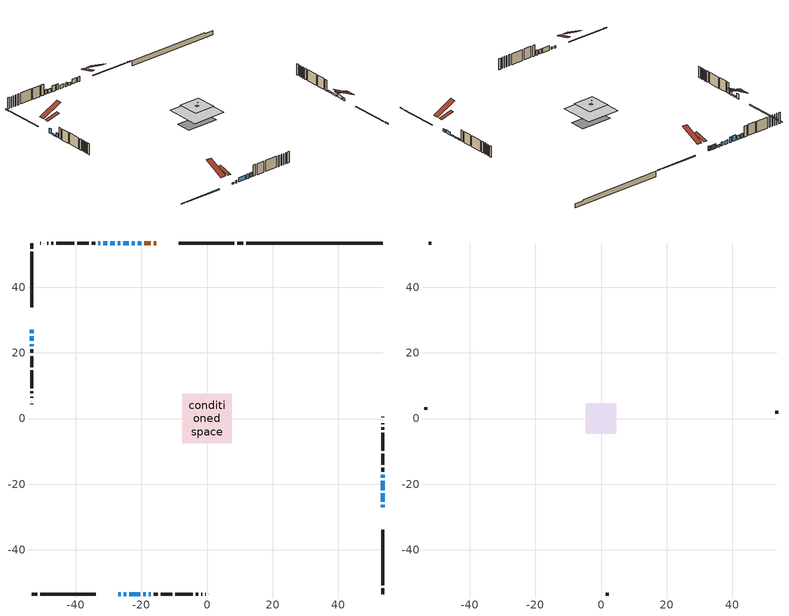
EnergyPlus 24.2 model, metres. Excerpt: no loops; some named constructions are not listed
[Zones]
conditioned space
 floor outside (Floor1 construction): -0.46,-0.46 -0.46,0.46 0.46,0.46 0.46,-0.46 z0.31
 floor outside (Floor2 construction): -0.46,-0.46 -0.46,0.46 0.46,0.46 0.46,-0.46 z0.31
 floor outside (Floor3 construction): -2.29,-2.29 -2.29,2.29 2.29,2.29 2.29,-2.29 z0.31
 floor adiabatic (AdiabaticFloorConstruction): -7.49,-7.49 -7.49,7.49 7.49,7.49 7.49,-7.49 z2.75
 floor foundation (Slab1 construction): -7.04,-3.35 -7.04,3.35 7.04,3.35 7.04,-3.35 z-2.03
 wall outside (RimJoist1 construction): 11.01,53.49 9.27,53.49 / -53.49,-53.49 -51.76,-53.49 / -53.49,53.49 -53.49,51.76 / 53.49,-53.49 53.49,-51.76 z0.31:0.61
 wall outside (RimJoist2 construction): 8.34,53.49 -8.61,53.49 / -50.83,-53.49 -33.87,-53.49 / -53.49,50.83 -53.49,33.87 / 53.49,-50.83 53.49,-33.87 z0.31:0.61
 wall outside (AdiabaticWallConstruction 1): -15.44,53.49 -16.25,53.49 / -17.18,53.49 -19.16,53.49 z0.31:2.34
 wall outside (AdiabaticWallConstruction): -27.04,-53.49 -26.29,-53.49 z0.31:1.06; 53.49,-27.04 53.49,-26.28 z0.31:1.45; -25.36,-53.49 -24.67,-53.49 z0.31:1.3; 53.49,-25.35 53.49,-22.76 z0.31:1.61; -23.75,-53.49 -20.39,-53.49 / -19.46,-53.49 -18.62,-53.49 / -53.49,22.7 -53.49,22.01 z0.31:2.22; -17.7,-53.49 -17.08,-53.49 / -32.53,53.49 -33.14,53.49 z0.31:2.34; -20.09,53.49 -21.17,53.49 z0.31:1.39; -22.1,53.49 -22.94,53.49 / -23.86,53.49 -25.54,53.49 z0.31:1.91; -26.47,53.49 -27.16,53.49 / -28.08,53.49 -29.46,53.49 z0.31:2.83; -53.49,27.04 -53.49,25.95 z0.31:2.52; -53.49,25.02 -53.49,23.62 / 53.49,-21.83 53.49,-19.04 z0.31:0.9; -30.38,53.49 -31.61,53.49 z0.31:2.14; 53.49,-18.11 53.49,-17.12 z0.31:1
 wall outside (Wall1 construction): -34.07,53.49 -35.18,53.49 / -16.16,-53.49 -15.05,-53.49 / -53.49,21.08 -53.49,19.98 / 53.49,-16.19 53.49,-15.09 z0.31:5.19
 wall outside (Wall2 construction): -36.11,53.49 -39.57,53.49 / -14.12,-53.49 -10.66,-53.49 / -53.49,19.05 -53.49,15.59 / 53.49,-14.16 53.49,-10.7 z0.31:5.19
 wall outside (Wall3 construction): -40.5,53.49 -45.91,53.49 / -9.73,-53.49 -4.32,-53.49 / -53.49,14.66 -53.49,9.25 / 53.49,-9.77 53.49,-4.36 z0.31:5.19
 wall outside (Wall4 construction): -46.84,53.49 -47.53,53.49 / -3.39,-53.49 -2.7,-53.49 / -53.49,8.32 -53.49,7.62 / 53.49,-3.43 53.49,-2.73 z0.31:5.19
 wall outside (Wall5 construction): -48.46,53.49 -48.76,53.49 / -1.77,-53.49 -1.46,-53.49 / -53.49,6.69 -53.49,6.39 / 53.49,-1.8 53.49,-1.5 z0.31:5.19
 wall outside (Wall6 construction): -49.69,53.49 -49.78,53.49 / -0.54,-53.49 -0.45,-53.49 / -53.49,5.46 -53.49,5.37 / 53.49,-0.57 53.49,-0.48 z0.31:5.19
 wall outside (Wall7 construction): -50.71,53.49 -50.8,53.49 / 0.48,-53.49 0.57,-53.49 / -53.49,4.44 -53.49,4.35 / 53.49,0.45 53.49,0.54 z0.31:5.19
 wall foundation (FoundationWall1 construction): 11.94,53.49,-2.03 11.94,53.49,0.31 49.34,53.49,0.31 49.34,53.49,-0.28 53.49,53.49,-0.28 53.49,53.49,-2.03
 window (WindowConstruction 13): -27.04,-53.49 -26.29,-53.49 z0.31:1.06
 window (WindowConstruction 2): 53.49,-27.04 53.49,-26.28 z0.31:1.45
 window (WindowConstruction 3): -25.36,-53.49 -24.67,-53.49 z0.31:1.3
 window (WindowConstruction 4): 53.49,-25.35 53.49,-22.76 z0.31:1.61
 window (WindowConstruction 5): -23.74,-53.49 -20.39,-53.49 z0.31:2.22
 window (WindowConstruction 6): -19.46,-53.49 -18.62,-53.49 z0.31:2.22
 window (WindowConstruction 14): -17.7,-53.49 -17.09,-53.49 z0.31:2.34
 window (WindowConstruction 7): -20.09,53.49 -21.17,53.49 z0.31:1.39
 window (WindowConstruction 8): -22.1,53.49 -22.94,53.49 z0.31:1.91
 window (WindowConstruction 9): -23.86,53.49 -25.54,53.49 z0.31:1.91
 window (WindowConstruction 10): -26.47,53.49 -27.16,53.49 z0.31:2.82
 window (WindowConstruction 11): -28.09,53.49 -29.46,53.49 z0.31:2.82
 window (WindowConstruction 12): -53.49,27.04 -53.49,25.95 z0.31:2.52
 window (WindowConstruction 17): -53.49,25.02 -53.49,23.63 z0.31:0.9
 window (WindowConstruction 18): 53.49,-21.83 53.49,-19.04 z0.31:0.9
 window (WindowConstruction 15): -30.39,53.49 -31.6,53.49 z0.31:2.14
 window (WindowConstruction 16): -32.53,53.49 -33.14,53.49 z0.31:2.34
 window (WindowConstruction): -53.49,22.7 -53.49,22.01 z0.31:2.22
 window (WindowConstruction 1): 53.49,-18.11 53.49,-17.12 z0.31:1
 door (Door): -15.44,53.49 -16.25,53.49 z0.31:2.34
 door (Door 1): -17.18,53.49 -19.16,53.49 z0.31:2.34
 ceiling adiabatic (AdiabaticFloorConstruction): 7.49,-7.49 7.49,7.49 -7.49,7.49 -7.49,-7.49 z2.75
attic - vented
 floor to conditioned space (Floor4 construction Reversed): -0.46,-0.46 -0.46,0.46 0.46,0.46 0.46,-0.46 z5.19
 floor to conditioned space (Floor5 construction Reversed): -0.46,-0.46 -0.46,0.46 0.46,0.46 0.46,-0.46 z5.19
 floor to conditioned space (Floor6 construction Reversed): -4.67,-4.67 -4.67,4.67 4.67,4.67 4.67,-4.67 z5.19
 floor to conditioned space (Floor7 construction Reversed): -2.33,-2.33 -2.33,2.33 2.33,2.33 2.33,-2.33 z5.19
 floor to conditioned space (Floor8 construction Reversed): -1.99,-1.99 -1.99,1.99 1.99,1.99 1.99,-1.99 z5.19
 wall outside (Wall8 construction): -51.73,53.49 -52.56,53.49 / 1.5,-53.49 2.33,-53.49 / -53.49,3.42 -53.49,2.59 / 53.49,1.47 53.49,2.3 z0.31:5.19
 roof outside (Roof1 construction): -12.03,53.49,5.19 -12.03,44.57,9.65 -9.54,44.57,9.65 -9.54,53.49,5.19; -30.45,-53.49,5.19 -30.45,-44.57,9.65 -32.94,-44.57,9.65 -32.94,-53.49,5.19; -53.49,30.45,5.19 -44.57,30.45,9.65 -44.57,32.94,9.65 -53.49,32.94,5.19; 53.49,-30.45,5.19 44.57,-30.45,9.65 44.57,-32.94,9.65 53.49,-32.94,5.19
 roof outside (Roof4 construction): -14.51,53.49,5.19 -14.51,47.48,6.69 -12.96,47.48,6.69 -12.96,53.49,5.19; -27.97,-53.49,5.19 -27.97,-47.48,6.69 -29.52,-47.48,6.69 -29.52,-53.49,5.19; -53.49,27.97,5.19 -47.48,27.97,6.69 -47.48,29.52,6.69 -53.49,29.52,5.19; 53.49,-27.97,5.19 47.48,-27.97,6.69 47.48,-29.52,6.69 53.49,-29.52,5.19
[Construction]
Floor4 construction: ceiling loosefill ins, ceiling stud and cavity, gypsum board
Floor5 construction: ceiling loosefill ins, ceiling stud and cavity 1, gypsum board
Floor6 construction: ceiling loosefill ins 1, ceiling stud and cavity 2, gypsum board
Floor7 construction: ceiling loosefill ins 1, ceiling stud and cavity 3, gypsum board
Floor8 construction: ceiling loosefill ins 1, ceiling stud and cavity 4, gypsum board
[EnergyManagementSystem:Program]
component_loads_program: Set loads_htg_walls = 0; Set loads_htg_rim_joists = 0; Set loads_htg_foundation_walls = 0; Set loads_htg_floors = 0; Set loads_htg_slabs = 0; Set loads_htg_ceilings = 0; Set loads_htg_roofs = 0; Set loads_htg_windows_conduction = 0; Set loads_htg_windows_solar = 0; Set loads_htg_doors = 0; Set loads_htg_skylights_conduction = 0; Set loads_htg_skylights_solar = 0; Set loads_htg_internal_mass = 0; Set loads_htg_intgains = 0; Set loads_htg_lighting = 0; Set loads_htg_infil = 0; Set loads_htg_mechvent = 0; Set loads_htg_natvent = 0; Set loads_htg_whf = 0; Set loads_htg_ducts = 0; Set loads_clg_walls = 0; Set loads_clg_rim_joists = 0; Set loads_clg_foundation_walls = 0; Set loads_clg_floors = 0; Set loads_clg_slabs = 0; Set loads_clg_ceilings = 0; Set loads_clg_roofs = 0; Set loads_clg_windows_conduction = 0; Set loads_clg_windows_solar = 0; Set loads_clg_doors = 0; Set loads_clg_skylights_conduction = 0; Set loads_clg_skylights_solar = 0; Set loads_clg_internal_mass = 0; Set loads_clg_intgains = 0; Set loads_clg_lighting = 0; Set loads_clg_infil = 0; Set loads_clg_mechvent = 0; Set loads_clg_natvent = 0; Set loads_clg_whf = 0; Set loads_clg_ducts = 0; Set hr_walls = 0; Set hr_walls = hr_walls + s_conv_20 + s_ig_20 + s_sol_20 + s_lgt_20 + s_surf_20; Set hr_walls = hr_walls + s_conv_21 + s_ig_21 + s_sol_21 + s_lgt_21 + s_surf_21; Set hr_walls = hr_walls + s_conv_22 + s_ig_22 + s_sol_22 + s_lgt_22 + s_surf_22; Set hr_walls = hr_walls + s_conv_23 + s_ig_23 + s_sol_23 + s_lgt_23 + s_surf_23; Set hr_walls = hr_walls + s_conv_24 + s_ig_24 + s_sol_24 + s_lgt_24 + s_surf_24; Set hr_walls = hr_walls + s_conv_25 + s_ig_25 + s_sol_25 + s_lgt_25 + s_surf_25; Set hr_walls = hr_walls + s_conv_26 + s_ig_26 + s_sol_26 + s_lgt_26 + s_surf_26; Set hr_walls = hr_walls + s_conv_27 + s_ig_27 + s_sol_27 + s_lgt_27 + s_surf_27; Set hr_walls = hr_walls + s_conv_28 + s_ig_28 + s_sol_28 + s_lgt_28 + s_surf_28; Set hr_walls = hr_walls + s_conv_29 + s_ig_29 + s_sol_29 + s_lgt_29 + s_surf_29; Set hr_walls = hr_walls + s_conv_30 + s_ig_30 + s_sol_30 + s_lgt_30 + s_surf_30; Set hr_walls = hr_walls + s_conv_31 + s_ig_31 + s_sol_31 + s_lgt_31 + s_surf_31; Set hr_walls = hr_walls + s_conv_32 + s_ig_32 + s_sol_32 + s_lgt_32 + s_surf_32; Set hr_walls = hr_walls + s_conv_33 + s_ig_33 + s_sol_33 + s_lgt_33 + s_surf_33; Set hr_walls = hr_walls + s_conv_34 + s_ig_34 + s_sol_34 + s_lgt_34 + s_surf_34; Set hr_walls = hr_walls + s_conv_35 + s_ig_35 + s_sol_35 + s_lgt_35 + s_surf_35; Set hr_walls = hr_walls + s_conv_36 + s_ig_36 + s_sol_36 + s_lgt_36 + s_surf_36; Set hr_walls = hr_walls + s_conv_37 + s_ig_37 + s_sol_37 + s_lgt_37 + s_surf_37; Set hr_walls = hr_walls + s_conv_38 + s_ig_38 + s_sol_38 + s_lgt_38 + s_surf_38; Set hr_walls = hr_walls + s_conv_39 + s_ig_39 + s_sol_39 + s_lgt_39 + s_surf_39; Set hr_walls = hr_walls + s_conv_40 + s_ig_40 + s_sol_40 + s_lgt_40 + s_surf_40; Set hr_walls = hr_walls + s_conv_41 + s_ig_41 + s_sol_41 + s_lgt_41 + s_surf_41; Set hr_walls = hr_walls + s_conv_42 + s_ig_42 + s_sol_42 + s_lgt_42 + s_surf_42; Set hr_walls = hr_walls + s_conv_43 + s_ig_43 + s_sol_43 + s_lgt_43 + s_surf_43; Set hr_walls = hr_walls + s_conv_44 + s_ig_44 + s_sol_44 + s_lgt_44 + s_surf_44; Set hr_walls = hr_walls + s_conv_45 + s_ig_45 + s_sol_45 + s_lgt_45 + s_surf_45; Set hr_walls = hr_walls + s_conv_46 + s_ig_46 + s_sol_46 + s_lgt_46 + s_surf_46; Set hr_walls = hr_walls + s_conv_47 + s_ig_47 + s_sol_47 + s_lgt_47 + s_surf_47; Set hr_rim_joists = 0; Set hr_rim_joists = hr_rim_joists + s_conv_11 + s_ig_11 + s_sol_11 + s_lgt_11 + s_surf_11; Set hr_rim_joists = hr_rim_joists + s_conv_12 + s_ig_12 + s_sol_12 + s_lgt_12 + s_surf_12; Set hr_rim_joists = hr_rim_joists + s_conv_13 + s_ig_13 + s_sol_13 + s_lgt_13 + s_surf_13; Set hr_rim_joists = hr_rim_joists + s_conv_14 + s_ig_14 + s_sol_14 + s_lgt_14 + s_surf_14; Set hr_rim_joists = hr_rim_joists + s_conv_15 + s_ig_15 + s_sol_15 + s_lgt_15 + s_surf_15; Set hr_rim_joists = hr_rim_joists + s_conv_16 + s_ig_16 + s_sol_16 + s_lgt_16 + s_surf_16; Set hr_rim_joists = hr_rim_joists + s_conv_17 + s_ig_17 + s_sol_17 + s_lgt_17 + s_surf_17; Set hr_rim_joists = hr_rim_joists + s_conv_18 + s_ig_18 + s_sol_18 + s_lgt_18 + s_surf_18; Set hr_foundation_walls = 0; Set hr_foundation_walls = hr_foundation_walls + s_conv_8 + s_ig_8 + s_sol_8 + s_lgt_8 + s_surf_8; Set hr_floors = 0; Set hr_floors = hr_floors + s_conv + s_ig + s_sol + s_lgt + s_surf; Set hr_floors = hr_floors + s_conv_1 + s_ig_1 + s_sol_1 + s_lgt_1 + s_surf_1; Set hr_floors = hr_floors + s_conv_2 + s_ig_2 + s_sol_2 + s_lgt_2 + s_surf_2; Set hr_slabs = 0; Set hr_slabs = hr_slabs + s_conv_19 + s_ig_19 + s_sol_19 + s_lgt_19 + s_surf_19; Set hr_ceilings = 0; Set hr_ceilings = hr_ceilings + s_conv_3 + s_ig_3 + s_sol_3 + s_lgt_3 + s_surf_3; Set hr_ceilings = hr_ceilings + s_conv_4 + s_ig_4 + s_sol_4 + s_lgt_4 + s_surf_4; Set hr_ceilings = hr_ceilings + s_conv_5 + s_ig_5 + s_sol_5 + s_lgt_5 + s_surf_5; Set hr_ceilings = hr_ceilings + s_conv_6 + s_ig_6 + s_sol_6 + s_lgt_6 + s_surf_6; Set hr_ceilings = hr_ceilings + s_conv_7 + s_ig_7 + s_sol_7 + s_lgt_7 + s_surf_7; Set hr_roofs = 0; Set hr_windows_conduction = 0; Set hr_windows_conduction = hr_windows_conduction + ss_conv_2; Set hr_windows_conduction = hr_windows_conduction + ss_ig_2; Set hr_windows_conduction = hr_windows_conduction + ss_surf_2; Set hr_windows_conduction = hr_windows_conduction + ss_conv_3; Set hr_windows_conduction = hr_windows_conduction + ss_ig_3; Set hr_windows_conduction = hr_windows_conduction + ss_surf_3; Set hr_windows_conduction = hr_windows_conduction + ss_conv_4; Set hr_windows_conduction = hr_windows_conduction + ss_ig_4; Set hr_windows_conduction = hr_windows_conduction + ss_surf_4; Set hr_windows_conduction = hr_windows_conduction + ss_conv_5; Set hr_windows_conduction = hr_windows_conduction + ss_ig_5; Set hr_windows_conduction = hr_windows_conduction + ss_surf_5; Set hr_windows_conduction = hr_windows_conduction + ss_conv_6; Set hr_windows_conduction = hr_windows_conduction + ss_ig_6; Set hr_windows_conduction = hr_windows_conduction + ss_surf_6; Set hr_windows_conduction = hr_windows_conduction + ss_conv_7; Set hr_windows_conduction = hr_windows_conduction + ss_ig_7; Set hr_windows_conduction = hr_windows_conduction + ss_surf_7; Set hr_windows_conduction = hr_windows_conduction + ss_conv_8; Set hr_windows_conduction = hr_windows_conduction + ss_ig_8; Set hr_windows_conduction = hr_windows_conduction + ss_surf_8; Set hr_windows_conduction = hr_windows_conduction + ss_conv_9; Set hr_windows_conduction = hr_windows_conduction + ss_ig_9; Set hr_windows_conduction = hr_windows_conduction + ss_surf_9; Set hr_windows_conduction = hr_windows_conduction + ss_conv_10; Set hr_windows_conduction = hr_windows_conduction + ss_ig_10; Set hr_windows_conduction = hr_windows_conduction + ss_surf_10; Set hr_windows_conduction = hr_windows_conduction + ss_conv_11; Set hr_windows_conduction = hr_windows_conduction + ss_ig_11; Set hr_windows_conduction = hr_windows_conduction + ss_surf_11; Set hr_windows_conduction = hr_windows_conduction + ss_conv_12; Set hr_windows_conduction = hr_windows_conduction + ss_ig_12; Set hr_windows_conduction = hr_windows_conduction + ss_surf_12; Set hr_windows_conduction = hr_windows_conduction + ss_conv_13; Set hr_windows_conduction = hr_windows_conduction + ss_ig_13; Set hr_windows_conduction = hr_windows_conduction + ss_surf_13; Set hr_windows_conduction = hr_windows_conduction + ss_conv_14; Set hr_windows_conduction = hr_windows_conduction + ss_ig_14; Set hr_windows_conduction = hr_windows_conduction + ss_surf_14; Set hr_windows_conduction = hr_windows_conduction + ss_conv_15; Set hr_windows_conduction = hr_windows_conduction + ss_ig_15; Set hr_windows_conduction = hr_windows_conduction + ss_surf_15; Set hr_windows_conduction = hr_windows_conduction + ss_conv_16; Set hr_windows_conduction = hr_windows_conduction + ss_ig_16; Set hr_windows_conduction = hr_windows_conduction + ss_surf_16; Set hr_windows_conduction = hr_windows_conduction + ss_conv_17; Set hr_windows_conduction = hr_windows_conduction + ss_ig_17; Set hr_windows_conduction = hr_windows_conduction + ss_surf_17; Set hr_windows_conduction = hr_windows_conduction + ss_conv_18; Set hr_windows_conduction = hr_windows_conduction + ss_ig_18; Set hr_windows_conduction = hr_windows_conduction + ss_surf_18; Set hr_windows_conduction = hr_windows_conduction + ss_conv_19; Set hr_windows_conduction = hr_windows_conduction + ss_ig_19; Set hr_windows_conduction = hr_windows_conduction + ss_surf_19; Set hr_windows_conduction = hr_windows_conduction + ss_conv_20; Set hr_windows_conduction = hr_windows_conduction + ss_ig_20; Set hr_windows_conduction = hr_windows_conduction + ss_surf_20; Set hr_windows_solar = 0; Set hr_windows_solar = hr_windows_solar - ss_trans_in * ZoneTimestep * 3600 + ss_back_out * ZoneTimestep * 3600 + ss_trans_out * ZoneTimestep * 3600; Set hr_windows_solar = hr_windows_solar - ss_trans_in_1 * ZoneTimestep * 3600 + ss_back_out_1 * ZoneTimestep * 3600 + ss_trans_out_1 * ZoneTimestep * 3600; Set hr_windows_solar = hr_windows_solar - ss_trans_in_2 * ZoneTimestep * 3600 + ss_back_out_2 * ZoneTimestep * 3600 + ss_trans_out_2 * ZoneTimestep * 3600; Set hr_windows_solar = hr_windows_solar - ss_trans_in_3 * ZoneTimestep * 3600 + ss_back_out_3 * ZoneTimestep * 3600 + ss_trans_out_3 * ZoneTimestep * 3600; Set hr_windows_solar = hr_windows_solar - ss_trans_in_4 * ZoneTimestep * 3600 + ss_back_out_4 * ZoneTimestep * 3600 + ss_trans_out_4 * ZoneTimestep * 3600; Set hr_windows_solar = hr_windows_solar - ss_trans_in_5 * ZoneTimestep * 3600 + ss_back_out_5 * ZoneTimestep * 3600 + ss_trans_out_5 * ZoneTimestep * 3600; Set hr_windows_solar = hr_windows_solar - ss_trans_in_6 * ZoneTimestep * 3600 + ss_back_out_6 * ZoneTimestep * 3600 + ss_trans_out_6 * ZoneTimestep * 3600; Set hr_windows_solar = hr_windows_solar - ss_trans_in_7 * ZoneTimestep * 3600 + ss_back_out_7 * ZoneTimestep * 3600 + ss_trans_out_7 * ZoneTimestep * 3600; Set hr_windows_solar = hr_windows_solar - ss_trans_in_8 * ZoneTimestep * 3600 + ss_back_out_8 * ZoneTimestep * 3600 + ss_trans_out_8 * ZoneTimestep * 3600; Set hr_windows_solar = hr_windows_solar - ss_trans_in_9 * ZoneTimestep * 3600 + ss_back_out_9 * ZoneTimestep * 3600 + ss_trans_out_9 * ZoneTimestep * 3600; Set hr_windows_solar = hr_windows_solar - ss_trans_in_10 * ZoneTimestep * 3600 + ss_back_out_10 * ZoneTimestep * 3600 + ss_trans_out_10 * ZoneTimestep * 3600; Set hr_windows_solar = hr_windows_solar - ss_trans_in_11 * ZoneTimestep * 3600 + ss_back_out_11 * ZoneTimestep * 3600 + ss_trans_out_11 * ZoneTimestep * 3600; Set hr_windows_solar = hr_windows_solar - ss_trans_in_12 * ZoneTimestep * 3600 + ss_back_out_12 * ZoneTimestep * 3600 + ss_trans_out_12 * ZoneTimestep * 3600; Set hr_windows_solar = hr_windows_solar - ss_trans_in_13 * ZoneTimestep * 3600 + ss_back_out_13 * ZoneTimestep * 3600 + ss_trans_out_13 * ZoneTimestep * 3600; Set hr_windows_solar = hr_windows_solar - ss_trans_in_14 * ZoneTimestep * 3600 + ss_back_out_14 * ZoneTimestep * 3600 + ss_trans_out_14 * ZoneTimestep * 3600; Set hr_windows_solar = hr_windows_solar - ss_trans_in_15 * ZoneTimestep * 3600 + ss_back_out_15 * ZoneTimestep * 3600 + ss_trans_out_15 * ZoneTimestep * 3600; Set hr_windows_solar = hr_windows_solar - ss_trans_in_16 * ZoneTimestep * 3600 + ss_back_out_16 * ZoneTimestep * 3600 + ss_trans_out_16 * ZoneTimestep * 3600; Set hr_windows_solar = hr_windows_solar - ss_trans_in_17 * ZoneTimestep * 3600 + ss_back_out_17 * ZoneTimestep * 3600 + ss_trans_out_17 * ZoneTimestep * 3600; Set hr_windows_solar = hr_windows_solar - ss_trans_in_18 * ZoneTimestep * 3600 + ss_back_out_18 * ZoneTimestep * 3600 + ss_trans_out_18 * ZoneTimestep * 3600; Set hr_doors = 0; Set hr_doors = hr_doors + ss_sol; Set hr_doors = hr_doors + ss_lgt; Set hr_doors = hr_doors + ss_conv; Set hr_doors = hr_doors + ss_ig; Set hr_doors = hr_doors + ss_surf; Set hr_doors = hr_doors + ss_sol_1; Set hr_doors = hr_doors + ss_lgt_1; Set hr_doors = hr_doors + ss_conv_1; Set hr_doors = hr_doors + ss_ig_1; Set hr_doors = hr_doors + ss_surf_1; Set hr_skylights_conduction = 0; Set hr_skylights_solar = 0; Set hr_internal_mass = 0; Set hr_internal_mass = hr_internal_mass + s_conv_9 + s_ig_9 + s_sol_9 + s_lgt_9 + s_surf_9; Set hr_internal_mass = hr_internal_mass + s_conv_10 + s_ig_10 + s_sol_10 + s_lgt_10 + s_surf_10; Set hr_internal_mass = hr_internal_mass + im_conv + im_ig + im_sol + im_lgt + im_surf; Set hr_internal_mass = hr_internal_mass + im_conv_1 + im_ig_1 + im_sol_1 + im_lgt_1 + im_surf_1; Set hr_intgains = 0; Set hr_intgains = hr_intgains - ig_ee_conv - ig_ee_rad - ig_ee_conv_1 - ig_ee_rad_1 - ig_ee_conv_2 - ig_ee_rad_2 - ig_ee_conv_3 - ig_ee_rad_3 - ig_ee_conv_4 - ig_ee_rad_4 - ig_ee_conv_5 - ig_ee_rad_5 - ig_ee_conv_6 - ig_ee_rad_6 - ig_oe_conv - ig_oe_rad - ig_oe_conv_1 - ig_oe_rad_1 - ig_oe_conv_2 - ig_oe_rad_2 - ig_oe_conv_3 - ig_oe_rad_3 - ig_oe_conv_4 - ig_oe_rad_4 - ig_ppl_conv - ig_ppl_rad; Set hr_lighting = 0; Set hr_lighting = hr_lighting - ig_lgt_conv - ig_lgt_rad - ig_lgt_vis; Set hr_infil = 0; Set hr_infil = hr_infil - airflow_gain + airflow_loss; Set hr_natvent = 0; Set hr_natvent = hr_natvent - airflow_gain_1 + airflow_loss_1; Set hr_whf = 0; Set hr_whf = hr_whf - airflow_gain_2 + airflow_loss_2; Set hr_mechvent = 0; Set hr_mechvent = hr_mechvent - mv_conv - mv_rad - mv_conv_1 - mv_rad_1 - mv_conv_2 - mv_rad_2 - mv_conv_3 - mv_rad_3 - mv_conv_4 - mv_rad_4 - mv_conv_5 - mv_rad_5 - mv_conv_6 - mv_rad_6; Set hr_ducts = 0; Set hr_intgains = hr_intgains + dhw_loss * (0.91*(1-dhw_rtf) + 1.0*dhw_rtf); Set htg_mode = 0; Set clg_mode = 0; If (htg_load_cond > 0); Set htg_mode = 1.0; ElseIf (clg_load_cond > 0); Set clg_mode = 1.0; Else; Set htg_season = 0; Set clg_season = 0; If ((DayOfYear >= 1) && (DayOfYear <= 365)); Set clg_season = 1; EndIf; If ((DayOfYear >= 1) && (DayOfYear <= 365)); Set htg_season = 1; EndIf; If ((airflow_gain_1 <> 0) || (airflow_loss_1 <> 0)) && (clg_season == 1); Set clg_mode = 1.0; ElseIf ((airflow_gain_2 <> 0) || (airflow_loss_2 <> 0)) && (clg_season == 1); Set clg_mode = 1.0; Else; Set Tmid_setpoint = (htg_sp_s_1 + clg_sp_s_1) / 2; If (tin_s_1 > Tmid_setpoint) && (clg_season == 1); Set clg_mode = 1.0; ElseIf (tin_s_1 < Tmid_setpoint) && (htg_season == 1); Set htg_mode = 1.0; EndIf; EndIf; EndIf; Set loads_htg_walls = loads_htg_walls + (hr_walls * htg_mode * 1); Set loads_htg_rim_joists = loads_htg_rim_joists + (hr_rim_joists * htg_mode * 1); Set loads_htg_foundation_walls = loads_htg_foundation_walls + (hr_foundation_walls * htg_mode * 1); Set loads_htg_floors = loads_htg_floors + (hr_floors * htg_mode * 1); Set loads_htg_slabs = loads_htg_slabs + (hr_slabs * htg_mode * 1); Set loads_htg_ceilings = loads_htg_ceilings + (hr_ceilings * htg_mode * 1); Set loads_htg_roofs = loads_htg_roofs + (hr_roofs * htg_mode * 1); Set loads_htg_windows_conduction = loads_htg_windows_conduction + (hr_windows_conduction * htg_mode * 1); Set loads_htg_windows_solar = loads_htg_windows_solar + (hr_windows_solar * htg_mode * 1); Set loads_htg_doors = loads_htg_doors + (hr_doors * htg_mode * 1); Set loads_htg_skylights_conduction = loads_htg_skylights_conduction + (hr_skylights_conduction * htg_mode * 1); Set loads_htg_skylights_solar = loads_htg_skylights_solar + (hr_skylights_solar * htg_mode * 1); Set loads_htg_internal_mass = loads_htg_internal_mass + (hr_internal_mass * htg_mode * 1); Set loads_htg_intgains = loads_htg_intgains + (hr_intgains * htg_mode * 1); Set loads_htg_lighting = loads_htg_lighting + (hr_lighting * htg_mode * 1); Set loads_htg_infil = loads_htg_infil + (hr_infil * htg_mode * 1); Set loads_htg_mechvent = loads_htg_mechvent + (hr_mechvent * htg_mode * 1); Set loads_htg_natvent = loads_htg_natvent + (hr_natvent * htg_mode * 1); Set loads_htg_whf = loads_htg_whf + (hr_whf * htg_mode * 1); Set loads_htg_ducts = loads_htg_ducts + (hr_ducts * htg_mode * 1); Set loads_clg_walls = loads_clg_walls + (-hr_walls * clg_mode * 1); Set loads_clg_rim_joists = loads_clg_rim_joists + (-hr_rim_joists * clg_mode * 1); Set loads_clg_foundation_walls = loads_clg_foundation_walls + (-hr_foundation_walls * clg_mode * 1); Set loads_clg_floors = loads_clg_floors + (-hr_floors * clg_mode * 1); Set loads_clg_slabs = loads_clg_slabs + (-hr_slabs * clg_mode * 1); Set loads_clg_ceilings = loads_clg_ceilings + (-hr_ceilings * clg_mode * 1); Set loads_clg_roofs = loads_clg_roofs + (-hr_roofs * clg_mode * 1); Set loads_clg_windows_conduction = loads_clg_windows_conduction + (-hr_windows_conduction * clg_mode * 1); Set loads_clg_windows_solar = loads_clg_windows_solar + (-hr_windows_solar * clg_mode * 1); Set loads_clg_doors = loads_clg_doors + (-hr_doors * clg_mode * 1); Set loads_clg_skylights_conduction = loads_clg_skylights_conduction + (-hr_skylights_conduction * clg_mode * 1); Set loads_clg_skylights_solar = loads_clg_skylights_solar + (-hr_skylights_solar * clg_mode * 1); Set loads_clg_internal_mass = loads_clg_internal_mass + (-hr_internal_mass * clg_mode * 1); Set loads_clg_intgains = loads_clg_intgains + (-hr_intgains * clg_mode * 1); Set loads_clg_lighting = loads_clg_lighting + (-hr_lighting * clg_mode * 1); Set loads_clg_infil = loads_clg_infil + (-hr_infil * clg_mode * 1); Set loads_clg_mechvent = loads_clg_mechvent + (-hr_mechvent * clg_mode * 1); Set loads_clg_natvent = loads_clg_natvent + (-hr_natvent * clg_mode * 1); Set loads_clg_whf = loads_clg_whf + (-hr_whf * clg_mode * 1); Set loads_clg_ducts = loads_clg_ducts + (-hr_ducts * clg_mode * 1)
infil_program: Set p_m = 0.14; Set p_s = 0.22; Set s_m = 270; Set s_s = 370; Set z_m = 9.99744; Set z_s = 5.48338058382767; Set f_t = (((s_m/z_m)^p_m)*((z_s/s_s)^p_s)); Set Tdiff = tin_s-tout_s; Set dT = @Abs Tdiff; Set c = 0.0695; Set Cs = 0.0935; Set Cw = 0.1584; Set n = 0.65; Set sft = (f_t*0.3); Set temp1 = ((c*Cw)*((sft*site_vw_s)^(2*n)))^2; Set Qinf = (((c*Cs*(dT^n))^2)+temp1)^0.5; Set Qinf = (@Max Qinf 0); Set mech_vent_house_fan_sensible_load_act = 0.0; Set mech_vent_house_fan_latent_load_act = 0.0; Set OASupInPb = out_pb_s; Set OASupInTemp = tout_s; Set OASupInW = out_wt_s; Set OASupRho = (@RhoAirFnPbTdbW OASupInPb OASupInTemp OASupInW); Set OASupCp = (@CpAirFnW OASupInW); Set OASupInEnth = (@HFnTdbW OASupInTemp OASupInW); Set ZoneTemp = tin_s; Set ZoneW = win_s; Set ZoneCp = (@CpAirFnW ZoneW); Set ZoneAirEnth = (@HFnTdbW ZoneTemp ZoneW); Set mech_vent_house_fan_cfis_act = 0.0; Set QWHV_cfis_sup = 0.0; Set QWHV_cfis_suppl_sup = 0.0; Set QWHV_cfis_suppl_exh = 0.0; Set Qrange = 0; Set Qrange = Qrange + 0.075 * mech_vent_range_fan_0_sch_s; Set Qbath = 0; Set Qbath = Qbath + 0.099 * mech_vent_bath_fan_0_sch_s; Set Qbath = Qbath + 0.099 * mech_vent_bath_fan_1_sch_s; Set Qdryer = 0; Set Qdryer = Qdryer + 0.00308 * clothes_dryer_exhaust_0_sch_s; Set QWHV_sup = 0.0; Set QWHV_exh = 0.02333; Set Qsupply = QWHV_sup + QWHV_cfis_sup + QWHV_cfis_suppl_sup; Set Qexhaust = Qrange + Qbath + Qdryer + QWHV_exh + QWHV_cfis_suppl_exh; Set Qfan = (@Max Qexhaust Qsupply); Set Qducts = 0; If Qducts < 0; Set Qsupply = Qsupply - Qducts; Else; Set Qexhaust = Qexhaust + Qducts; EndIf; Set Qfan_with_ducts = (@Max Qexhaust Qsupply); Set Qimb = (@Abs (Qsupply - Qexhaust)); If Qinf + Qimb > 0; Set Qtot = Qfan_with_ducts + (Qinf^2) / (Qinf + Qimb); Else; Set Qtot = Qfan_with_ducts; EndIf; Set Qinf_adj = Qtot - Qfan; Set infil_flow_act = Qinf_adj; Set infil_program_Qinf = Qinf_adj; Set infil_program_Qfan = Qfan; Set Qload = Qfan; Set Effectiveness_Sens = 0.0; Set Effectiveness_Lat = 0.0; Set Fan_MFR = Qload * OASupRho; Set ZoneInEnth = OASupInEnth; Set ZoneInTemp = OASupInTemp; Set FanTotalToCond = Fan_MFR * (ZoneInEnth - ZoneAirEnth); Set FanSensToCond = Fan_MFR * ZoneCp * (ZoneInTemp - ZoneTemp); Set FanLatToCond = FanTotalToCond - FanSensToCond; Set mech_vent_house_fan_sensible_load_act = mech_vent_house_fan_sensible_load_act + FanSensToCond; Set mech_vent_house_fan_latent_load_act = mech_vent_house_fan_latent_load_act + FanLatToCond
unmet_hours_program: Set htg_unmet_hours = 0; Set clg_unmet_hours = 0; Set unit_htg_unmet_hours = 0; If ((DayOfYear >= 1) && (DayOfYear <= 365)); Set unit_htg_unmet_hours = unit_htg_unmet_hours + conditioned_space_htg_unmet_s; If unit_htg_unmet_hours > htg_unmet_hours; Set htg_unmet_hours = unit_htg_unmet_hours; EndIf; EndIf; Set unit_clg_unmet_hours = 0; If ((DayOfYear >= 1) && (DayOfYear <= 365)); Set unit_clg_unmet_hours = unit_clg_unmet_hours + conditioned_space_clg_unmet_s; If unit_clg_unmet_hours > clg_unmet_hours; Set clg_unmet_hours = unit_clg_unmet_hours; EndIf; EndIf
water_heater_EC_adj: If WarmupFlag == 0; Set dhw_e_cons = water_heater_energy + water_heater_on_cycle_parasitic + water_heater_off_cycle_parasitic; Set water_heater_ec_adj_act = 0.0 * dhw_e_cons / 1; EndIf
[EnergyManagementSystem:ProgramCallingManager]
central_ac_and_furnace_supply_fan_disaggregate_program_calling_manager: EndOfSystemTimestepBeforeHVACReporting; central_ac_and_furnace_supply_fan_disaggregate_program
central_ac_and_furnace_supply_fan_disaggregate_program_calling_manager 1: EndOfSystemTimestepBeforeHVACReporting; central_ac_and_furnace_supply_fan_disaggregate_program_1
component_loads_program_calling_manager: EndOfZoneTimestepAfterZoneReporting; component_loads_program
fridge_schedule_program_calling_manager: BeginZoneTimestepAfterInitHeatBalance; fridge_schedule_program
infil_program_calling_manager: BeginZoneTimestepAfterInitHeatBalance; infil_program
natural_vent_program_calling_manager: BeginZoneTimestepAfterInitHeatBalance; natural_vent_program
total_airflows_program_calling_manager: EndOfZoneTimestepAfterZoneReporting; total_airflows_program
total_loads_program_calling_manager: EndOfZoneTimestepAfterZoneReporting; total_loads_program
unit_heater_supply_fan_disaggregate_program_calling_manager: EndOfSystemTimestepBeforeHVACReporting; unit_heater_supply_fan_disaggregate_program
unmet_hours_program_calling_manager: EndOfZoneTimestepBeforeZoneReporting; unmet_hours_program
water_heater_EC_adj_ProgramManager: EndOfSystemTimestepBeforeHVACReporting; water_heater_EC_adj
[EnergyManagementSystem:OutputVariable] Type of Data in Variable=Summed
Name | EMS Variable | Update Frequency | EMS Program or Subroutine | Units
central ac and furnace supply fan disaggregate clg | central_ac_and_furnace_supply_fan_clg | SystemTimestep | central_ac_and_furnace_supply_fan_disaggregate_program | J
central ac and furnace supply fan disaggregate htg primary | central_ac_and_furnace_supply_fan_primary_htg | SystemTimestep | central_ac_and_furnace_supply_fan_disaggregate_program_1 | J
unit heater supply fan disaggregate htg primary | unit_heater_supply_fan_primary_htg | SystemTimestep | unit_heater_supply_fan_disaggregate_program | J
loads_htg_tot_peakload_outvar; loads_htg_tot_annual_outvar; Energy Management System Output Variable 1; Energy Management System Output Variable 45 | loads_htg_tot | ZoneTimestep | total_loads_program | J
loads_clg_tot_peakload_outvar; loads_clg_tot_annual_outvar; Energy Management System Output Variable 2; Energy Management System Output Variable 46 | loads_clg_tot | ZoneTimestep | total_loads_program | J
htg_unmet_hours_annual_outvar; Energy Management System Output Variable 3 | htg_unmet_hours | ZoneTimestep | unmet_hours_program | hr
clg_unmet_hours_annual_outvar; Energy Management System Output Variable 4 | clg_unmet_hours | ZoneTimestep | unmet_hours_program | hr
loads_htg_roofs_annual_outvar; Energy Management System Output Variable 5 | loads_htg_roofs | ZoneTimestep | component_loads_program | J
loads_htg_ceilings_annual_outvar; Energy Management System Output Variable 6 | loads_htg_ceilings | ZoneTimestep | component_loads_program | J
loads_htg_walls_annual_outvar; Energy Management System Output Variable 7 | loads_htg_walls | ZoneTimestep | component_loads_program | J
loads_htg_rim_joists_annual_outvar; Energy Management System Output Variable 8 | loads_htg_rim_joists | ZoneTimestep | component_loads_program | J
loads_htg_foundation_walls_annual_outvar; Energy Management System Output Variable 9 | loads_htg_foundation_walls | ZoneTimestep | component_loads_program | J
loads_htg_doors_annual_outvar; Energy Management System Output Variable 10 | loads_htg_doors | ZoneTimestep | component_loads_program | J
loads_htg_windows_conduction_annual_outvar; Energy Management System Output Variable 11 | loads_htg_windows_conduction | ZoneTimestep | component_loads_program | J
loads_htg_windows_solar_annual_outvar; Energy Management System Output Variable 12 | loads_htg_windows_solar | ZoneTimestep | component_loads_program | J
loads_htg_skylights_conduction_annual_outvar; Energy Management System Output Variable 13 | loads_htg_skylights_conduction | ZoneTimestep | component_loads_program | J
loads_htg_skylights_solar_annual_outvar; Energy Management System Output Variable 14 | loads_htg_skylights_solar | ZoneTimestep | component_loads_program | J
loads_htg_floors_annual_outvar; Energy Management System Output Variable 15 | loads_htg_floors | ZoneTimestep | component_loads_program | J
loads_htg_slabs_annual_outvar; Energy Management System Output Variable 16 | loads_htg_slabs | ZoneTimestep | component_loads_program | J
loads_htg_internal_mass_annual_outvar; Energy Management System Output Variable 17 | loads_htg_internal_mass | ZoneTimestep | component_loads_program | J
loads_htg_infil_annual_outvar; Energy Management System Output Variable 18 | loads_htg_infil | ZoneTimestep | component_loads_program | J
loads_htg_natvent_annual_outvar; Energy Management System Output Variable 19 | loads_htg_natvent | ZoneTimestep | component_loads_program | J
loads_htg_mechvent_annual_outvar; Energy Management System Output Variable 20 | loads_htg_mechvent | ZoneTimestep | component_loads_program | J
loads_htg_whf_annual_outvar; Energy Management System Output Variable 21 | loads_htg_whf | ZoneTimestep | component_loads_program | J
loads_htg_ducts_annual_outvar; Energy Management System Output Variable 22 | loads_htg_ducts | ZoneTimestep | component_loads_program | J
loads_htg_intgains_annual_outvar; Energy Management System Output Variable 23 | loads_htg_intgains | ZoneTimestep | component_loads_program | J
loads_htg_lighting_annual_outvar; Energy Management System Output Variable 24 | loads_htg_lighting | ZoneTimestep | component_loads_program | J
loads_clg_roofs_annual_outvar; Energy Management System Output Variable 25 | loads_clg_roofs | ZoneTimestep | component_loads_program | J
loads_clg_ceilings_annual_outvar; Energy Management System Output Variable 26 | loads_clg_ceilings | ZoneTimestep | component_loads_program | J
loads_clg_walls_annual_outvar; Energy Management System Output Variable 27 | loads_clg_walls | ZoneTimestep | component_loads_program | J
loads_clg_rim_joists_annual_outvar; Energy Management System Output Variable 28 | loads_clg_rim_joists | ZoneTimestep | component_loads_program | J
loads_clg_foundation_walls_annual_outvar; Energy Management System Output Variable 29 | loads_clg_foundation_walls | ZoneTimestep | component_loads_program | J
loads_clg_doors_annual_outvar; Energy Management System Output Variable 30 | loads_clg_doors | ZoneTimestep | component_loads_program | J
loads_clg_windows_conduction_annual_outvar; Energy Management System Output Variable 31 | loads_clg_windows_conduction | ZoneTimestep | component_loads_program | J
loads_clg_windows_solar_annual_outvar; Energy Management System Output Variable 32 | loads_clg_windows_solar | ZoneTimestep | component_loads_program | J
loads_clg_skylights_conduction_annual_outvar; Energy Management System Output Variable 33 | loads_clg_skylights_conduction | ZoneTimestep | component_loads_program | J
loads_clg_skylights_solar_annual_outvar; Energy Management System Output Variable 34 | loads_clg_skylights_solar | ZoneTimestep | component_loads_program | J
loads_clg_floors_annual_outvar; Energy Management System Output Variable 35 | loads_clg_floors | ZoneTimestep | component_loads_program | J
loads_clg_slabs_annual_outvar; Energy Management System Output Variable 36 | loads_clg_slabs | ZoneTimestep | component_loads_program | J
loads_clg_internal_mass_annual_outvar; Energy Management System Output Variable 37 | loads_clg_internal_mass | ZoneTimestep | component_loads_program | J
loads_clg_infil_annual_outvar; Energy Management System Output Variable 38 | loads_clg_infil | ZoneTimestep | component_loads_program | J
loads_clg_natvent_annual_outvar; Energy Management System Output Variable 39 | loads_clg_natvent | ZoneTimestep | component_loads_program | J
loads_clg_mechvent_annual_outvar; Energy Management System Output Variable 40 | loads_clg_mechvent | ZoneTimestep | component_loads_program | J
loads_clg_whf_annual_outvar; Energy Management System Output Variable 41 | loads_clg_whf | ZoneTimestep | component_loads_program | J
loads_clg_ducts_annual_outvar; Energy Management System Output Variable 42 | loads_clg_ducts | ZoneTimestep | component_loads_program | J
loads_clg_intgains_annual_outvar; Energy Management System Output Variable 43 | loads_clg_intgains | ZoneTimestep | component_loads_program | J
loads_clg_lighting_annual_outvar; Energy Management System Output Variable 44 | loads_clg_lighting | ZoneTimestep | component_loads_program | J
[Schedule:Day:Interval]
interior lighting schedule day: No, 01:00, 0.108182, 04:00, 0.0901515, 05:00, 0.0991667, 06:00, 0.162273, 07:00, 0.270455, 08:00, 0.342576, 10:00, 0.369621, 11:00, 0.351591, 12:00, 0.333561, 13:00, 0.324545, 14:00, 0.31553, 15:00, 0.333561, 16:00, 0.369621, 17:00, 0.450758, 18:00, 0.585985, 19:00, 0.775303, 20:00, 0.955606, 21:00, 0.991667, 22:00, 0.712197, 23:00, 0.360606, 24:00, 0.162273
interior lighting schedule day 1: No, 01:00, 0.100909, 04:00, 0.0840909, 05:00, 0.0925, 06:00, 0.151364, 07:00, 0.252273, 08:00, 0.319545, 10:00, 0.344773, 11:00, 0.327955, 12:00, 0.311136, 13:00, 0.302727, 14:00, 0.294318, 15:00, 0.311136, 16:00, 0.344773, 17:00, 0.420455, 18:00, 0.546591, 19:00, 0.723182, 20:00, 0.891364, 21:00, 0.925, 22:00, 0.664318, 23:00, 0.336364, 24:00, 0.151364
interior lighting schedule day 2: No, 01:00, 0.0927273, 04:00, 0.0772727, 05:00, 0.085, 06:00, 0.139091, 07:00, 0.231818, 08:00, 0.293636, 10:00, 0.316818, 11:00, 0.301364, 12:00, 0.285909, 13:00, 0.278182, 14:00, 0.270455, 15:00, 0.285909, 16:00, 0.316818, 17:00, 0.386364, 18:00, 0.502273, 19:00, 0.664545, 20:00, 0.819091, 21:00, 0.85, 22:00, 0.610455, 23:00, 0.309091, 24:00, 0.139091
interior lighting schedule day 3: No, 01:00, 0.0845455, 04:00, 0.0704545, 05:00, 0.0775, 06:00, 0.126818, 07:00, 0.211364, 08:00, 0.267727, 10:00, 0.288864, 11:00, 0.274773, 12:00, 0.260682, 13:00, 0.253636, 14:00, 0.246591, 15:00, 0.260682, 16:00, 0.288864, 17:00, 0.352273, 18:00, 0.457955, 19:00, 0.605909, 20:00, 0.746818, 21:00, 0.775, 22:00, 0.556591, 23:00, 0.281818, 24:00, 0.126818
interior lighting schedule day 4: No, 01:00, 0.0763636, 04:00, 0.0636364, 05:00, 0.07, 06:00, 0.114545, 07:00, 0.190909, 08:00, 0.241818, 10:00, 0.260909, 11:00, 0.248182, 12:00, 0.235455, 13:00, 0.229091, 14:00, 0.222727, 15:00, 0.235455, 16:00, 0.260909, 17:00, 0.318182, 18:00, 0.413636, 19:00, 0.547273, 20:00, 0.674545, 21:00, 0.7, 22:00, 0.502727, 23:00, 0.254545, 24:00, 0.114545
interior lighting schedule day 5: No, 01:00, 0.0727273, 04:00, 0.0606061, 05:00, 0.0666667, 06:00, 0.109091, 07:00, 0.181818, 08:00, 0.230303, 10:00, 0.248485, 11:00, 0.236364, 12:00, 0.224242, 13:00, 0.218182, 14:00, 0.212121, 15:00, 0.224242, 16:00, 0.248485, 17:00, 0.30303, 18:00, 0.393939, 19:00, 0.521212, 20:00, 0.642424, 21:00, 0.666667, 22:00, 0.478788, 23:00, 0.242424, 24:00, 0.109091
interior lighting schedule day 6: No, 01:00, 0.0745455, 04:00, 0.0621212, 05:00, 0.0683333, 06:00, 0.111818, 07:00, 0.186364, 08:00, 0.236061, 10:00, 0.254697, 11:00, 0.242273, 12:00, 0.229848, 13:00, 0.223636, 14:00, 0.217424, 15:00, 0.229848, 16:00, 0.254697, 17:00, 0.310606, 18:00, 0.403788, 19:00, 0.534242, 20:00, 0.658485, 21:00, 0.683333, 22:00, 0.490758, 23:00, 0.248485, 24:00, 0.111818
interior lighting schedule day 7: No, 01:00, 0.08, 04:00, 0.0666667, 05:00, 0.0733333, 06:00, 0.12, 07:00, 0.2, 08:00, 0.253333, 10:00, 0.273333, 11:00, 0.26, 12:00, 0.246667, 13:00, 0.24, 14:00, 0.233333, 15:00, 0.246667, 16:00, 0.273333, 17:00, 0.333333, 18:00, 0.433333, 19:00, 0.573333, 20:00, 0.706667, 21:00, 0.733333, 22:00, 0.526667, 23:00, 0.266667, 24:00, 0.12
interior lighting schedule day 8: No, 01:00, 0.0890909, 04:00, 0.0742424, 05:00, 0.0816667, 06:00, 0.133636, 07:00, 0.222727, 08:00, 0.282121, 10:00, 0.304394, 11:00, 0.289545, 12:00, 0.274697, 13:00, 0.267273, 14:00, 0.259848, 15:00, 0.274697, 16:00, 0.304394, 17:00, 0.371212, 18:00, 0.482576, 19:00, 0.638485, 20:00, 0.78697, 21:00, 0.816667, 22:00, 0.586515, 23:00, 0.29697, 24:00, 0.133636
interior lighting schedule day 9: No, 01:00, 0.0972727, 04:00, 0.0810606, 05:00, 0.0891667, 06:00, 0.145909, 07:00, 0.243182, 08:00, 0.30803, 10:00, 0.332348, 11:00, 0.316136, 12:00, 0.299924, 13:00, 0.291818, 14:00, 0.283712, 15:00, 0.299924, 16:00, 0.332348, 17:00, 0.405303, 18:00, 0.526894, 19:00, 0.697121, 20:00, 0.859242, 21:00, 0.891667, 22:00, 0.640379, 23:00, 0.324242, 24:00, 0.145909
interior lighting schedule day 10: No, 01:00, 0.105455, 04:00, 0.0878788, 05:00, 0.0966667, 06:00, 0.158182, 07:00, 0.263636, 08:00, 0.333939, 10:00, 0.360303, 11:00, 0.342727, 12:00, 0.325152, 13:00, 0.316364, 14:00, 0.307576, 15:00, 0.325152, 16:00, 0.360303, 17:00, 0.439394, 18:00, 0.571212, 19:00, 0.755758, 20:00, 0.931515, 21:00, 0.966667, 22:00, 0.694242, 23:00, 0.351515, 24:00, 0.158182
interior lighting schedule day 11: No, 01:00, 0.109091, 04:00, 0.0909091, 05:00, 0.1, 06:00, 0.163636, 07:00, 0.272727, 08:00, 0.345455, 10:00, 0.372727, 11:00, 0.354545, 12:00, 0.336364, 13:00, 0.327273, 14:00, 0.318182, 15:00, 0.336364, 16:00, 0.372727, 17:00, 0.454545, 18:00, 0.590909, 19:00, 0.781818, 20:00, 0.963636, 21:00, 1, 22:00, 0.718182, 23:00, 0.363636, 24:00, 0.163636
interior lighting schedule default day; occupants schedule default day; clothes dryer schedule default day; cooking range schedule default day; mech vent bath fan 0 schedule default day; mech vent bath fan 1 schedule default day; mech vent range fan 0 schedule default day; misc plug loads schedule default day; general water use schedule default day; clothes dryer exhaust 0 schedule default day; cooling season schedule day; cooling season schedule day 2; cooling season schedule default day; exterior lighting schedule default day; natural vent schedule default day: No, 24:00, 0
occupants schedule day: No, 05:00, 0.426829, 06:00, 0.719512, 07:00, 1, 08:00, 0.670732, 09:00, 0.329268, 14:00, 0.170732, 15:00, 0.231707, 16:00, 0.329268, 17:00, 0.5, 18:00, 0.670732, 19:00, 0.829268, 21:00, 1, 22:00, 0.853659, 23:00, 0.646341, 24:00, 0.426829
clothes dryer schedule day; clothes dryer exhaust 0 schedule day: No, 01:00, 0.123457, 02:00, 0.0740741, 03:00, 0.0493827, 04:00, 0.0246914, 05:00, 0.0493827, 06:00, 0.0740741, 07:00, 0.197531, 08:00, 0.395062, 09:00, 0.592593, 10:00, 0.839506, 11:00, 0.962963, 12:00, 1, 13:00, 0.91358, 14:00, 0.82716, 15:00, 0.716049, 16:00, 0.753086, 17:00, 0.679012, 18:00, 0.666667, 20:00, 0.62963, 21:00, 0.641975, 22:00, 0.666667, 23:00, 0.54321, 24:00, 0.296296
cooking range schedule day: No, 05:00, 0.0597015, 06:00, 0.11194, 07:00, 0.171642, 08:00, 0.291045, 11:00, 0.343284, 12:00, 0.402985, 13:00, 0.462687, 14:00, 0.343284, 15:00, 0.291045, 16:00, 0.402985, 17:00, 0.567164, 18:00, 1, 19:00, 0.850746, 20:00, 0.432836, 21:00, 0.291045, 22:00, 0.231343, 23:00, 0.171642, 24:00, 0.11194
mech vent bath fan 0 schedule day; mech vent bath fan 1 schedule day: No, 07:00, 0, 08:00, 1, 09:00, 0.2, 24:00, 0
mech vent range fan 0 schedule day: No, 18:00, 0, 19:00, 1, 20:00, 0.2, 24:00, 0
misc plug loads schedule day: No, 06:00, 0.705882, 07:00, 0.745098, 08:00, 0.803922, 15:00, 0.823529, 16:00, 0.862745, 17:00, 0.921569, 18:00, 0.980392, 19:00, 1, 20:00, 0.980392, 21:00, 0.941176, 22:00, 0.862745, 23:00, 0.784314, 24:00, 0.72549
general water use schedule day: No, 01:00, 0.315068, 03:00, 0.287671, 04:00, 0.342466, 05:00, 0.369863, 06:00, 0.520548, 07:00, 0.60274, 08:00, 0.534247, 10:00, 0.506849, 11:00, 0.465753, 14:00, 0.479452, 15:00, 0.534247, 16:00, 0.589041, 17:00, 0.69863, 18:00, 0.876712, 19:00, 0.890411, 20:00, 0.986301, 21:00, 1, 22:00, 0.863014, 23:00, 0.616438, 24:00, 0.465753
cooling season schedule day 1: No, 24:00, 1
exterior lighting schedule day: No, 01:00, 0.566667, 03:00, 0.524167, 05:00, 0.495833, 06:00, 0.5525, 07:00, 0.623333, 08:00, 0.580833, 09:00, 0.439167, 10:00, 0.354167, 12:00, 0.34, 13:00, 0.354167, 14:00, 0.396667, 15:00, 0.425, 16:00, 0.495833, 17:00, 0.623333, 18:00, 0.793333, 19:00, 0.906667, 20:00, 0.963333, 21:00, 0.991667, 22:00, 0.920833, 23:00, 0.793333, 24:00, 0.665833
exterior lighting schedule day 1: No, 01:00, 0.528571, 03:00, 0.488929, 05:00, 0.4625, 06:00, 0.515357, 07:00, 0.581429, 08:00, 0.541786, 09:00, 0.409643, 10:00, 0.330357, 12:00, 0.317143, 13:00, 0.330357, 14:00, 0.37, 15:00, 0.396429, 16:00, 0.4625, 17:00, 0.581429, 18:00, 0.74, 19:00, 0.845714, 20:00, 0.898571, 21:00, 0.925, 22:00, 0.858929, 23:00, 0.74, 24:00, 0.621071
exterior lighting schedule day 10: No, 01:00, 0.552381, 03:00, 0.510952, 05:00, 0.483333, 06:00, 0.538571, 07:00, 0.607619, 08:00, 0.56619, 09:00, 0.428095, 10:00, 0.345238, 12:00, 0.331429, 13:00, 0.345238, 14:00, 0.386667, 15:00, 0.414286, 16:00, 0.483333, 17:00, 0.607619, 18:00, 0.773333, 19:00, 0.88381, 20:00, 0.939048, 21:00, 0.966667, 22:00, 0.897619, 23:00, 0.773333, 24:00, 0.649048
exterior lighting schedule day 11: No, 01:00, 0.571429, 03:00, 0.528571, 05:00, 0.5, 06:00, 0.557143, 07:00, 0.628571, 08:00, 0.585714, 09:00, 0.442857, 10:00, 0.357143, 12:00, 0.342857, 13:00, 0.357143, 14:00, 0.4, 15:00, 0.428571, 16:00, 0.5, 17:00, 0.628571, 18:00, 0.8, 19:00, 0.914286, 20:00, 0.971429, 21:00, 1, 22:00, 0.928571, 23:00, 0.8, 24:00, 0.671429
exterior lighting schedule day 2: No, 01:00, 0.485714, 03:00, 0.449286, 05:00, 0.425, 06:00, 0.473571, 07:00, 0.534286, 08:00, 0.497857, 09:00, 0.376429, 10:00, 0.303571, 12:00, 0.291429, 13:00, 0.303571, 14:00, 0.34, 15:00, 0.364286, 16:00, 0.425, 17:00, 0.534286, 18:00, 0.68, 19:00, 0.777143, 20:00, 0.825714, 21:00, 0.85, 22:00, 0.789286, 23:00, 0.68, 24:00, 0.570714
exterior lighting schedule day 3: No, 01:00, 0.442857, 03:00, 0.409643, 05:00, 0.3875, 06:00, 0.431786, 07:00, 0.487143, 08:00, 0.453929, 09:00, 0.343214, 10:00, 0.276786, 12:00, 0.265714, 13:00, 0.276786, 14:00, 0.31, 15:00, 0.332143, 16:00, 0.3875, 17:00, 0.487143, 18:00, 0.62, 19:00, 0.708571, 20:00, 0.752857, 21:00, 0.775, 22:00, 0.719643, 23:00, 0.62, 24:00, 0.520357
exterior lighting schedule day 4: No, 01:00, 0.4, 03:00, 0.37, 05:00, 0.35, 06:00, 0.39, 07:00, 0.44, 08:00, 0.41, 09:00, 0.31, 10:00, 0.25, 12:00, 0.24, 13:00, 0.25, 14:00, 0.28, 15:00, 0.3, 16:00, 0.35, 17:00, 0.44, 18:00, 0.56, 19:00, 0.64, 20:00, 0.68, 21:00, 0.7, 22:00, 0.65, 23:00, 0.56, 24:00, 0.47
exterior lighting schedule day 5: No, 01:00, 0.380952, 03:00, 0.352381, 05:00, 0.333333, 06:00, 0.371429, 07:00, 0.419048, 08:00, 0.390476, 09:00, 0.295238, 10:00, 0.238095, 12:00, 0.228571, 13:00, 0.238095, 14:00, 0.266667, 15:00, 0.285714, 16:00, 0.333333, 17:00, 0.419048, 18:00, 0.533333, 19:00, 0.609524, 20:00, 0.647619, 21:00, 0.666667, 22:00, 0.619048, 23:00, 0.533333, 24:00, 0.447619
exterior lighting schedule day 6: No, 01:00, 0.390476, 03:00, 0.36119, 05:00, 0.341667, 06:00, 0.380714, 07:00, 0.429524, 08:00, 0.400238, 09:00, 0.302619, 10:00, 0.244048, 12:00, 0.234286, 13:00, 0.244048, 14:00, 0.273333, 15:00, 0.292857, 16:00, 0.341667, 17:00, 0.429524, 18:00, 0.546667, 19:00, 0.624762, 20:00, 0.66381, 21:00, 0.683333, 22:00, 0.634524, 23:00, 0.546667, 24:00, 0.45881
exterior lighting schedule day 7: No, 01:00, 0.419048, 03:00, 0.387619, 05:00, 0.366667, 06:00, 0.408571, 07:00, 0.460952, 08:00, 0.429524, 09:00, 0.324762, 10:00, 0.261905, 12:00, 0.251429, 13:00, 0.261905, 14:00, 0.293333, 15:00, 0.314286, 16:00, 0.366667, 17:00, 0.460952, 18:00, 0.586667, 19:00, 0.670476, 20:00, 0.712381, 21:00, 0.733333, 22:00, 0.680952, 23:00, 0.586667, 24:00, 0.492381
exterior lighting schedule day 8: No, 01:00, 0.466667, 03:00, 0.431667, 05:00, 0.408333, 06:00, 0.455, 07:00, 0.513333, 08:00, 0.478333, 09:00, 0.361667, 10:00, 0.291667, 12:00, 0.28, 13:00, 0.291667, 14:00, 0.326667, 15:00, 0.35, 16:00, 0.408333, 17:00, 0.513333, 18:00, 0.653333, 19:00, 0.746667, 20:00, 0.793333, 21:00, 0.816667, 22:00, 0.758333, 23:00, 0.653333, 24:00, 0.548333
exterior lighting schedule day 9: No, 01:00, 0.509524, 03:00, 0.47131, 05:00, 0.445833, 06:00, 0.496786, 07:00, 0.560476, 08:00, 0.522262, 09:00, 0.394881, 10:00, 0.318452, 12:00, 0.305714, 13:00, 0.318452, 14:00, 0.356667, 15:00, 0.382143, 16:00, 0.445833, 17:00, 0.560476, 18:00, 0.713333, 19:00, 0.815238, 20:00, 0.86619, 21:00, 0.891667, 22:00, 0.827976, 23:00, 0.713333, 24:00, 0.59869
[Schedule:Week:Daily]
mech vent bath fan 0 schedule Week Rule - Jan1-Dec31: mech vent bath fan 0 schedule day, mech vent bath fan 0 schedule day, mech vent bath fan 0 schedule day, mech vent bath fan 0 schedule day, mech vent bath fan 0 schedule day, mech vent bath fan 0 schedule day, mech vent bath fan 0 schedule day, mech vent bath fan 0 schedule default day, mech vent bath fan 0 schedule default day, mech vent bath fan 0 schedule default day, mech vent bath fan 0 schedule default day, mech vent bath fan 0 schedule default day
mech vent bath fan 1 schedule Week Rule - Jan1-Dec31: mech vent bath fan 1 schedule day, mech vent bath fan 1 schedule day, mech vent bath fan 1 schedule day, mech vent bath fan 1 schedule day, mech vent bath fan 1 schedule day, mech vent bath fan 1 schedule day, mech vent bath fan 1 schedule day, mech vent bath fan 1 schedule default day, mech vent bath fan 1 schedule default day, mech vent bath fan 1 schedule default day, mech vent bath fan 1 schedule default day, mech vent bath fan 1 schedule default day
mech vent range fan 0 schedule Week Rule - Jan1-Dec31: mech vent range fan 0 schedule day, mech vent range fan 0 schedule day, mech vent range fan 0 schedule day, mech vent range fan 0 schedule day, mech vent range fan 0 schedule day, mech vent range fan 0 schedule day, mech vent range fan 0 schedule day, mech vent range fan 0 schedule default day, mech vent range fan 0 schedule default day, mech vent range fan 0 schedule default day, mech vent range fan 0 schedule default day, mech vent range fan 0 schedule default day
misc plug loads schedule Week Rule - Jan1-Dec31: misc plug loads schedule day, misc plug loads schedule day, misc plug loads schedule day, misc plug loads schedule day, misc plug loads schedule day, misc plug loads schedule day, misc plug loads schedule day, misc plug loads schedule default day, misc plug loads schedule default day, misc plug loads schedule default day, misc plug loads schedule default day, misc plug loads schedule default day
general water use schedule Week Rule - Jan1-Dec31: general water use schedule day, general water use schedule day, general water use schedule day, general water use schedule day, general water use schedule day, general water use schedule day, general water use schedule day, general water use schedule default day, general water use schedule default day, general water use schedule default day, general water use schedule default day, general water use schedule default day
clothes dryer exhaust 0 schedule Week Rule - Jan1-Dec31: clothes dryer exhaust 0 schedule day, clothes dryer exhaust 0 schedule day, clothes dryer exhaust 0 schedule day, clothes dryer exhaust 0 schedule day, clothes dryer exhaust 0 schedule day, clothes dryer exhaust 0 schedule day, clothes dryer exhaust 0 schedule day, clothes dryer exhaust 0 schedule default day, clothes dryer exhaust 0 schedule default day, clothes dryer exhaust 0 schedule default day, clothes dryer exhaust 0 schedule default day, clothes dryer exhaust 0 schedule default day
cooling season schedule Week Rule - Jan1-May26: cooling season schedule day, cooling season schedule day, cooling season schedule day, cooling season schedule day, cooling season schedule day, cooling season schedule day, cooling season schedule day, cooling season schedule default day, cooling season schedule default day, cooling season schedule default day, cooling season schedule default day, cooling season schedule default day
cooling season schedule Week Rule - May27-Jun2: cooling season schedule day, cooling season schedule day, cooling season schedule day, cooling season schedule day, cooling season schedule day, cooling season schedule day 1, cooling season schedule day 1, cooling season schedule default day, cooling season schedule default day, cooling season schedule default day, cooling season schedule default day, cooling season schedule default day
cooling season schedule Week Rule - Jun3-Aug25: cooling season schedule day 1, cooling season schedule day 1, cooling season schedule day 1, cooling season schedule day 1, cooling season schedule day 1, cooling season schedule day 1, cooling season schedule day 1, cooling season schedule default day, cooling season schedule default day, cooling season schedule default day, cooling season schedule default day, cooling season schedule default day
cooling season schedule Week Rule - Aug26-Sep1: cooling season schedule day 1, cooling season schedule day 1, cooling season schedule day 1, cooling season schedule day 1, cooling season schedule day 1, cooling season schedule day 1, cooling season schedule day 2, cooling season schedule default day, cooling season schedule default day, cooling season schedule default day, cooling season schedule default day, cooling season schedule default day
cooling season schedule Week Rule - Sep2-Dec31: cooling season schedule day 2, cooling season schedule day 2, cooling season schedule day 2, cooling season schedule day 2, cooling season schedule day 2, cooling season schedule day 2, cooling season schedule day 2, cooling season schedule default day, cooling season schedule default day, cooling season schedule default day, cooling season schedule default day, cooling season schedule default day
exterior lighting schedule Week Rule - Jan1-Jan27: exterior lighting schedule day, exterior lighting schedule day, exterior lighting schedule day, exterior lighting schedule day, exterior lighting schedule day, exterior lighting schedule day, exterior lighting schedule day, exterior lighting schedule default day, exterior lighting schedule default day, exterior lighting schedule default day, exterior lighting schedule default day, exterior lighting schedule default day
exterior lighting schedule Week Rule - Jan28-Feb3: exterior lighting schedule day, exterior lighting schedule day, exterior lighting schedule day, exterior lighting schedule day, exterior lighting schedule day 1, exterior lighting schedule day 1, exterior lighting schedule day 1, exterior lighting schedule default day, exterior lighting schedule default day, exterior lighting schedule default day, exterior lighting schedule default day, exterior lighting schedule default day
exterior lighting schedule Week Rule - Feb4-Feb24: exterior lighting schedule day 1, exterior lighting schedule day 1, exterior lighting schedule day 1, exterior lighting schedule day 1, exterior lighting schedule day 1, exterior lighting schedule day 1, exterior lighting schedule day 1, exterior lighting schedule default day, exterior lighting schedule default day, exterior lighting schedule default day, exterior lighting schedule default day, exterior lighting schedule default day
exterior lighting schedule Week Rule - Feb25-Mar3: exterior lighting schedule day 1, exterior lighting schedule day 1, exterior lighting schedule day 1, exterior lighting schedule day 1, exterior lighting schedule day 2, exterior lighting schedule day 2, exterior lighting schedule day 2, exterior lighting schedule default day, exterior lighting schedule default day, exterior lighting schedule default day, exterior lighting schedule default day, exterior lighting schedule default day
exterior lighting schedule Week Rule - Mar4-Mar31: exterior lighting schedule day 2, exterior lighting schedule day 2, exterior lighting schedule day 2, exterior lighting schedule day 2, exterior lighting schedule day 2, exterior lighting schedule day 2, exterior lighting schedule day 2, exterior lighting schedule default day, exterior lighting schedule default day, exterior lighting schedule default day, exterior lighting schedule default day, exterior lighting schedule default day
exterior lighting schedule Week Rule - Apr1-Apr28: exterior lighting schedule day 3, exterior lighting schedule day 3, exterior lighting schedule day 3, exterior lighting schedule day 3, exterior lighting schedule day 3, exterior lighting schedule day 3, exterior lighting schedule day 3, exterior lighting schedule default day, exterior lighting schedule default day, exterior lighting schedule default day, exterior lighting schedule default day, exterior lighting schedule default day
